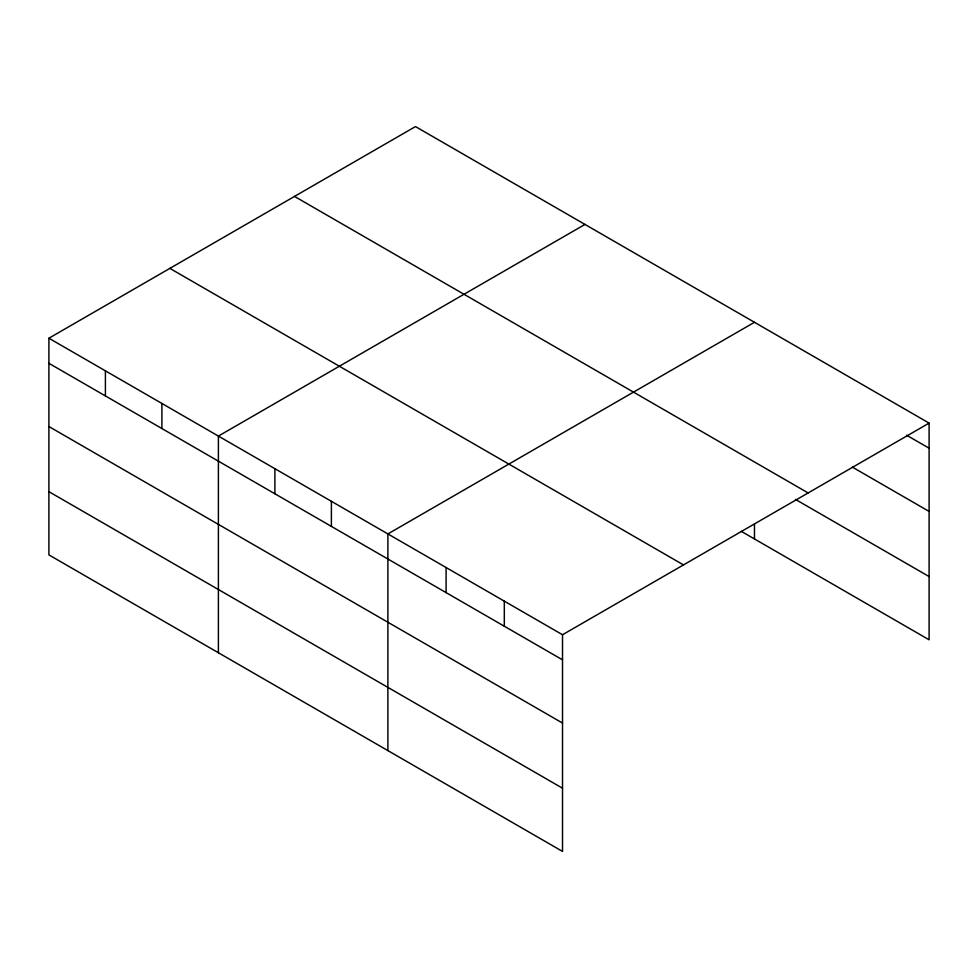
<?xml version="1.0" encoding="UTF-8"?>
<svg xmlns="http://www.w3.org/2000/svg" width="978" height="978" viewBox="0 0 978 978"><rect width="100%" height="100%" fill="white"/><g stroke="black" fill="none" stroke-linecap="round" stroke-linejoin="round"><path stroke-width="1.47" d="M562.521 723.06L562.521 634.746L48.9 338.217L48.9 554.893L562.521 851.422L562.521 723.06L48.9 426.53M741.336 531.372L929.1 639.783L929.1 423.107L415.479 126.578L48.9 338.217M584.978 224.427L218.4 436.078L218.4 652.754M754.466 322.288L387.887 533.927L387.887 750.603M562.521 634.746L929.1 423.107M906.606 435.21L929.1 448.193M852.364 467.117L929.1 511.421M294.512 196.419L808.134 492.949M795.481 499.416L929.1 576.555M169.866 268.375L683.488 564.905M48.9 363.303L562.521 659.832M48.9 491.665L562.521 788.207M754.466 523.902L754.466 538.964M504.306 601.14L504.306 626.226M446.102 567.533L446.102 592.619M331.395 501.311L331.395 526.396M274.891 468.694L274.891 493.78M161.896 403.449L161.896 428.535M105.404 370.833L105.404 395.919"/></g></svg>
